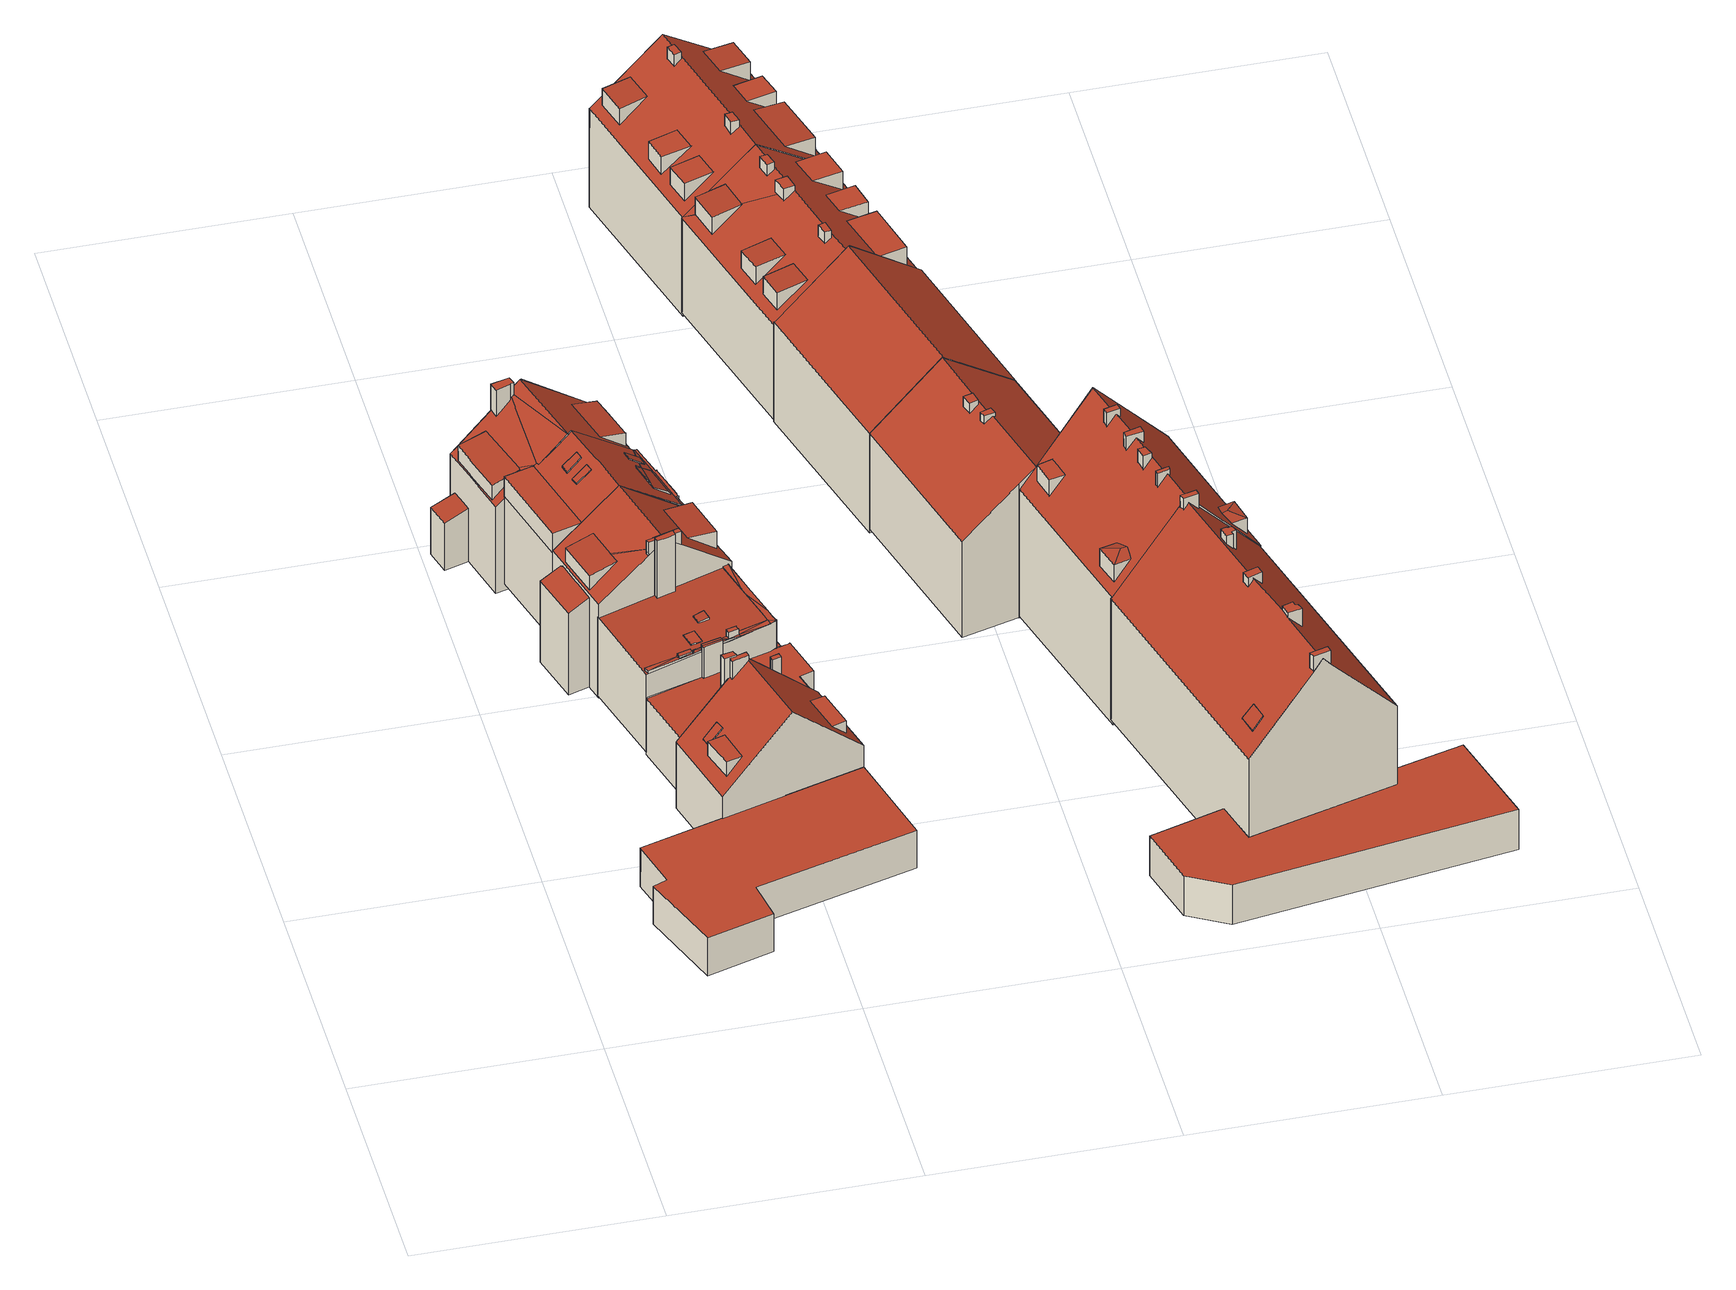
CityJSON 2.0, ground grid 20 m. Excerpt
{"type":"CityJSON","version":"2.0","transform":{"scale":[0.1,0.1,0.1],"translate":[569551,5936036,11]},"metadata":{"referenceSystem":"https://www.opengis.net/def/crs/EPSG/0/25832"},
"CityObjects":{
"building1":{"type":"Building","attributes":{"Grundfläche 2D":"180.296105","Grundhöhe NN":"13.534"},"geometry":[{"type":"Solid","lod":"3","boundaries":[[[[0,1,2,3,4,5,6,7,8]],[[2,1,0,9,10]],[[3,2,10,11]],[[4,3,11,12]],[[5,4,12,13]],[[6,5,13,14]],[[7,6,14,15]],[[8,7,15,16]],[[0,8,16,9]],[[16,15,14,13,12,11,10,9]]]],"semantics":{"surfaces":[{"type":"RoofSurface"},{"type":"WallSurface"},{"type":"GroundSurface"}],"values":[[0,1,1,1,1,1,1,1,1,2]]}}]},
"building2":{"type":"Building","attributes":{"Grundfläche 2D":"87.578328","Grundhöhe NN":"13.032"},"children":["building2-1","building2-2","building2-3"],"geometry":[{"type":"Solid","lod":"3","boundaries":[[[[17,18,19,20]],[[21,22,23,24,25],[26,27,20,19]],[[24,23,28,29,30,25]],[[26,19,18]],[[17,20,27]],[[18,17,27,26]],[[29,28,23,22,31,32]],[[30,29,32,33]],[[21,25,30,33,34]],[[22,21,34,31]],[[32,31,34,33]]]],"semantics":{"surfaces":[{"type":"RoofSurface"},{"type":"WallSurface"},{"type":"GroundSurface"}],"values":[[0,0,0,1,1,1,1,1,1,1,2]]}}]},
"building2-1":{"type":"BuildingInstallation","parents":["building2"],"geometry":[{"type":"MultiSurface","lod":"3","boundaries":[[[35,36,37,38]],[[37,36,39,40]],[[38,37,40]],[[35,39,36]]],"semantics":{"surfaces":[{"type":"RoofSurface"},{"type":"WallSurface"}],"values":[0,1,1,1]}}]},
"building2-2":{"type":"BuildingInstallation","parents":["building2"],"geometry":[{"type":"MultiSurface","lod":"3","boundaries":[[[41,42,43,44]],[[23,28,42,41]],[[28,45,43,42]],[[24,44,43,45]],[[24,23,41,44]]],"semantics":{"surfaces":[{"type":"RoofSurface"},{"type":"WallSurface"}],"values":[0,1,1,1,1]}}]},
"building2-3":{"type":"BuildingInstallation","parents":["building2"],"geometry":[{"type":"MultiSurface","lod":"3","boundaries":[[[46,47,48,49]],[[48,47,50,51]],[[47,46,52,50]],[[49,48,51,53]],[[46,49,53,52]]],"semantics":{"surfaces":[{"type":"RoofSurface"},{"type":"WallSurface"}],"values":[0,1,1,1,1]}}]},
"building3":{"type":"Building","attributes":{"Grundfläche 2D":"91.787803","Grundhöhe NN":"12.356"},"children":["building3-1","building3-2"],"geometry":[{"type":"Solid","lod":"3","boundaries":[[[[54,55,56,57,58]],[[59,60,61,62,63,64]],[[65,66,67,68,69,70]],[[71,72,73,74,75,76,77,78,79,80,81,82,83],[84,85,54,58,57,86,87,88]],[[89,90,91,75,74,73,92,93],[60,59,94,95,62,61,96]],[[96,61,60]],[[97,98,99,100]],[[57,56,86]],[[55,54,85,84]],[[84,88,87,86,56,55]],[[64,63,95,94]],[[59,64,94]],[[95,63,62]],[[100,99,101,102]],[[97,100,102,103]],[[98,97,103,104]],[[69,68,105,106]],[[70,69,106,107]],[[65,70,107,108]],[[109,93,92,73,72,71,83,110,111]],[[98,104,112,89,93,109,101,99]],[[77,76,75,91,90,89,112,113]],[[82,81,80,79,78,77,113,105,68,67,66,65,108,110,83]],[[105,113,112,104,103,102,101,109,111,110,108,107,106]]]],"semantics":{"surfaces":[{"type":"RoofSurface"},{"type":"WallSurface"},{"type":"GroundSurface"}],"values":[[0,0,0,0,0,0,0,1,1,1,1,1,1,1,1,1,1,1,1,1,1,1,1,2]]}}]},
"building3-1":{"type":"BuildingInstallation","parents":["building3"],"geometry":[{"type":"MultiSurface","lod":"3","boundaries":[[[114,115,116,117,118,119]],[[116,90,91,75,76,117]],[[76,120,118,117]],[[121,96,122,115,114,119,118,120,74]],[[122,90,116,115]]],"semantics":{"surfaces":[{"type":"RoofSurface"},{"type":"WallSurface"}],"values":[0,1,1,1,1]}}]},
"building3-2":{"type":"BuildingInstallation","parents":["building3"],"geometry":[{"type":"MultiSurface","lod":"3","boundaries":[[[123,124,125,126,127,128,129,130]],[[123,130,67,68]],[[68,69,124,123]],[[69,70,125,124]],[[70,65,126,125]],[[126,65,66,127]],[[128,127,66,131]],[[129,128,131,132]],[[132,67,130,129]]],"semantics":{"surfaces":[{"type":"RoofSurface"},{"type":"WallSurface"}],"values":[0,1,1,1,1,1,1,1,1]}}]},
"building4":{"type":"Building","attributes":{"Grundfläche 2D":"96.742190","Grundhöhe NN":"12.069"},"children":["building4-1","building4-2"],"geometry":[{"type":"MultiSurface","lod":"3","boundaries":[[[133,134,135,136,137,138,139,140]],[[141,142,143,144,145,146,147,148]],[[149,150,151,152,153,154,155,156,157,158,159,160,161,143,142,162,163]],[[164,154,153]],[[165,166,167,168,169,170,137,136,171,172,164,173,174]],[[175,154,164,172,171]],[[176,166,165,177,171,136,135]],[[178,179,180,181]],[[182,183,184,185]],[[186,187,188,189]],[[167,166,176,134,133,140,139,138,169,168]],[[135,134,176]],[[138,137,170,169]],[[142,141,148,163,162]],[[161,144,143]],[[145,144,161,160,149,163,148,147,146]],[[181,180,190,191]],[[178,181,191,192]],[[193,182,185,179,178,192]],[[183,182,193,194]],[[194,195,184,183]],[[152,151,196,197]],[[153,152,197,198]],[[174,173,164,153,198,199]],[[188,200,201,177,165,174,199,202,189]],[[171,177,201,203]],[[175,171,203,204]],[[205,190,180,157,156,155,154,175,204,206]],[[185,184,195,196,151,150,159,158,157,180,179]],[[186,189,202,207]],[[187,186,207,208]],[[188,187,208,200]],[[205,206,204,203,201,200,208,207,202,199,198,197,196,195,194,193,192,191,190]]],"semantics":{"surfaces":[{"type":"RoofSurface"},{"type":"WallSurface"},{"type":"GroundSurface"}],"values":[0,0,0,0,0,0,0,0,0,0,1,1,1,1,1,1,1,1,1,1,1,1,1,1,1,1,1,1,1,1,1,1,2]}}]},
"building4-1":{"type":"BuildingInstallation","parents":["building4"],"geometry":[{"type":"MultiSurface","lod":"3","boundaries":[[[209,210,159,150]],[[209,150,149]],[[149,160,210,209]],[[159,210,160]]],"semantics":{"surfaces":[{"type":"RoofSurface"},{"type":"WallSurface"}],"values":[0,1,1,1]}}]},
"building4-2":{"type":"BuildingInstallation","parents":["building4"],"geometry":[{"type":"MultiSurface","lod":"3","boundaries":[[[211,212,213,214,215,216]],[[173,217,211,216]],[[218,212,211,217]],[[218,219,213,212]],[[172,220,214,213,219]],[[220,164,215,214]],[[164,173,216,215]]],"semantics":{"surfaces":[{"type":"RoofSurface"},{"type":"WallSurface"}],"values":[0,1,1,1,1,1,1]}}]},
"building5":{"type":"Building","attributes":{"Grundfläche 2D":"83.701635","Grundhöhe NN":"12.523"},"children":["building5-1","building5-2","building5-3"],"geometry":[{"type":"Solid","lod":"3","boundaries":[[[[221,222,223,224,225,226,227,228,229,230,231,232,233,234,235,236,237,238,239]],[[224,223,240,241]],[[242,231,230,229,228,227,226,225,224,241,243]],[[232,231,242,244]],[[233,232,244,245]],[[234,233,245,246]],[[247,240,223,222,221,239,238,237,236,235,234,246,248]],[[241,240,247,248,246,245,244,242,243]]]],"semantics":{"surfaces":[{"type":"RoofSurface"},{"type":"WallSurface"},{"type":"GroundSurface"}],"values":[[0,1,1,1,1,1,1,2]]}}]},
"building5-1":{"type":"BuildingInstallation","parents":["building5"],"geometry":[{"type":"MultiSurface","lod":"3","boundaries":[[[249,250,251,252]],[[226,250,249,225]],[[226,253,251,250]],[[252,251,253,254]],[[254,225,249,252]]],"semantics":{"surfaces":[{"type":"RoofSurface"},{"type":"WallSurface"}],"values":[0,1,1,1,1]}}]},
"building5-2":{"type":"BuildingInstallation","parents":["building5"],"geometry":[{"type":"MultiSurface","lod":"3","boundaries":[[[255,256,257,258]],[[229,259,258,257]],[[255,258,259,260]],[[260,228,256,255]],[[257,256,228,229]]],"semantics":{"surfaces":[{"type":"RoofSurface"},{"type":"WallSurface"}],"values":[0,1,1,1,1]}}]},
"building5-3":{"type":"BuildingInstallation","parents":["building5"],"geometry":[{"type":"MultiSurface","lod":"3","boundaries":[[[261,262,263,264]],[[263,262,239,221]],[[264,263,221,265]],[[261,264,265,266]],[[262,261,266,239]]],"semantics":{"surfaces":[{"type":"RoofSurface"},{"type":"WallSurface"}],"values":[0,1,1,1,1]}}]},
"building6":{"type":"Building","attributes":{"Grundfläche 2D":"88.590947","Grundhöhe NN":"12.658"},"children":["building6-1","building6-2","building6-3","building6-4","building6-5","building6-6","building6-7"],"geometry":[{"type":"Solid","lod":"3","boundaries":[[[[267,268,269,270,271,272,273,274,275,276,277,278,279,280,281,282,283,284]],[[285,286,287,288]],[[289,290,291,292]],[[273,272,271,293,294]],[[295,286,279,278,277,276,275,274,273,294,296]],[[289,292,297,298,281,280,279,286,285]],[[293,271,270,269,268,267,284,283,282,281,298,299]],[[287,286,295,300]],[[288,287,300,301]],[[290,289,285,288,301]],[[291,290,301,302]],[[292,291,302,297]],[[293,299,298,297,302,301,300,295,296,294]]]],"semantics":{"surfaces":[{"type":"RoofSurface"},{"type":"WallSurface"},{"type":"GroundSurface"}],"values":[[0,0,0,1,1,1,1,1,1,1,1,1,2]]}}]},
"building6-1":{"type":"BuildingInstallation","parents":["building6"],"geometry":[{"type":"MultiSurface","lod":"3","boundaries":[[[303,304,305,306,307]],[[268,308,303,307]],[[309,305,304,303,308,310]],[[309,284,306,305]],[[267,268,307,306,284]]],"semantics":{"surfaces":[{"type":"RoofSurface"},{"type":"WallSurface"}],"values":[0,1,1,1,1]}}]},
"building6-2":{"type":"BuildingInstallation","parents":["building6"],"geometry":[{"type":"MultiSurface","lod":"3","boundaries":[[[311,312,313,314,315,316]],[[317,318,311,316]],[[318,319,320,321,314,313,312,311]],[[321,322,315,314]],[[322,317,316,315]]],"semantics":{"surfaces":[{"type":"RoofSurface"},{"type":"WallSurface"}],"values":[0,1,1,1,1]}}]},
"building6-3":{"type":"BuildingInstallation","parents":["building6"],"geometry":[{"type":"MultiSurface","lod":"3","boundaries":[[[323,324,325]],[[323,326,327,328,324]],[[329,330,331,332,327,326]],[[333,334,330]],[[334,335,330]],[[335,331,330]],[[336,337,334]],[[337,335,334]],[[338,339,336]],[[339,337,336]],[[340,338,341]],[[340,339,338]],[[342,343,338]],[[343,341,338]],[[344,345,341,343]],[[346,347,348,345]],[[348,341,345]],[[349,348,347]],[[350,351,349]],[[351,352,349]],[[352,353,349]],[[353,348,349]],[[354,352,351]],[[355,356,354]],[[356,352,354]],[[357,358,355]],[[358,356,355]],[[358,359,360]],[[360,356,358]],[[326,323,325,282,361,330,329]],[[333,330,361,362]],[[346,345,344,343,342,363,364,365,366,367,368,350,349,347]],[[369,370,359,358,357]],[[370,274,360,359]],[[356,360,274,275,276,353,352]],[[337,339,340,277,278,279,331,335]],[[327,332,331,279,280,281,324,328]],[[281,282,325,324]]],"semantics":{"surfaces":[{"type":"RoofSurface"},{"type":"WallSurface"}],"values":[0,0,0,0,0,0,0,0,0,0,0,0,0,0,0,0,0,0,0,0,0,0,0,0,0,0,0,0,0,1,1,1,1,1,1,1,1,1]}}]},
"building6-4":{"type":"BuildingInstallation","parents":["building6"],"geometry":[{"type":"MultiSurface","lod":"3","boundaries":[[[263,262,371,372]],[[276,277,340,262,263,353]],[[340,341,371,262]],[[341,348,372,371]],[[348,353,263,372]]],"semantics":{"surfaces":[{"type":"RoofSurface"},{"type":"WallSurface"}],"values":[0,1,1,1,1]}}]},
"building6-5":{"type":"BuildingInstallation","parents":["building6"],"geometry":[{"type":"MultiSurface","lod":"3","boundaries":[[[373,374,375,376,377,378]],[[355,354,351,376,375,374]],[[351,350,368,379,378,377,376]],[[373,378,379,369]],[[373,369,357,355,374]]],"semantics":{"surfaces":[{"type":"RoofSurface"},{"type":"WallSurface"}],"values":[0,1,1,1,1]}}]},
"building6-6":{"type":"BuildingInstallation","parents":["building6"],"geometry":[{"type":"MultiSurface","lod":"3","boundaries":[[[380,381,382,383,384,385]],[[386,387,380,385]],[[388,383,382,381,380,387,389,390]],[[388,391,384,383]],[[391,386,385,384]]],"semantics":{"surfaces":[{"type":"RoofSurface"},{"type":"WallSurface"}],"values":[0,1,1,1,1]}}]},
"building6-7":{"type":"BuildingInstallation","parents":["building6"],"geometry":[{"type":"MultiSurface","lod":"3","boundaries":[[[392,393,394,395,396]],[[338,336,334,394,393]],[[334,333,362,397,396,395,394]],[[398,392,396,397]],[[393,392,398,363,342,338]]],"semantics":{"surfaces":[{"type":"RoofSurface"},{"type":"WallSurface"}],"values":[0,1,1,1,1]}}]},
"building7":{"type":"Building","attributes":{"Grundfläche 2D":"86.027391","Grundhöhe NN":"12.843"},"children":["building7-1","building7-2","building7-3","building7-4","building7-5"],"geometry":[{"type":"Solid","lod":"3","boundaries":[[[[399,400,401,402]],[[403,404,405,406,407,408,409,410,411,412,413,73,414,415,416,417],[418,419,418,420,418,410]],[[412,411,421,422,402,401,73,413]],[[423,424,425,426,427]],[[400,428,401]],[[402,429,399]],[[400,399,429,428]],[[416,415,430,431]],[[417,416,431,432]],[[427,433,434,406,405,404,403,417,432,435,424,423]],[[407,406,434,436]],[[408,407,436,437]],[[408,437,438,439,421,411,410,409]],[[422,421,439,440]],[[422,440,441,429,402]],[[428,429,441,442]],[[73,401,428,442,430,415,414]],[[425,424,435,443]],[[426,425,443,444]],[[427,426,444,433]],[[436,434,433,444,443,435,432,431,430,442,441,440,439,438,437]]]],"semantics":{"surfaces":[{"type":"RoofSurface"},{"type":"WallSurface"},{"type":"GroundSurface"}],"values":[[0,0,0,0,1,1,1,1,1,1,1,1,1,1,1,1,1,1,1,1,2]]}}]},
"building7-1":{"type":"BuildingInstallation","parents":["building7"],"geometry":[{"type":"MultiSurface","lod":"3","boundaries":[[[445,446,447,448]],[[449,450,448,447]],[[445,448,450,451]],[[451,452,446,445]],[[447,446,452,449]]],"semantics":{"surfaces":[{"type":"RoofSurface"},{"type":"WallSurface"}],"values":[0,1,1,1,1]}}]},
"building7-2":{"type":"BuildingInstallation","parents":["building7"],"geometry":[{"type":"MultiSurface","lod":"3","boundaries":[[[453,454,455,456,457,409,458,459,414,460,461,462,463]],[[460,414,415]],[[415,416,461,460]],[[416,417,462,461]],[[404,405,406,455,454,453,463,462,417,403]],[[406,407,456,455]],[[407,408,457,456]],[[409,457,408]]],"semantics":{"surfaces":[{"type":"RoofSurface"},{"type":"WallSurface"}],"values":[0,1,1,1,1,1,1,1]}}]},
"building7-3":{"type":"BuildingInstallation","parents":["building7"],"geometry":[{"type":"MultiSurface","lod":"3","boundaries":[[[464,465,466,467]],[[468,469,464,467]],[[469,470,465,464]],[[467,466,471,468]],[[466,465,470,471]]],"semantics":{"surfaces":[{"type":"RoofSurface"},{"type":"WallSurface"}],"values":[0,1,1,1,1]}}]},
"building7-4":{"type":"BuildingInstallation","parents":["building7"],"geometry":[{"type":"MultiSurface","lod":"3","boundaries":[[[472,473,474,475]],[[473,472,476,477]],[[474,473,477,478]],[[475,474,478,479]],[[472,475,479,476]]],"semantics":{"surfaces":[{"type":"RoofSurface"},{"type":"WallSurface"}],"values":[0,1,1,1,1]}}]},
"building7-5":{"type":"BuildingInstallation","parents":["building7"],"geometry":[{"type":"MultiSurface","lod":"3","boundaries":[[[480,481,482]],[[483,484,485,486,487,488,489,480,482]],[[480,490,491,481]],[[486,485,484,492,493]],[[494,489,488,487,486,493,495,419]],[[494,418,480,489]],[[418,496,490,480]],[[492,484,483,482,481,491,490,496,497,420]]],"semantics":{"surfaces":[{"type":"RoofSurface"},{"type":"WallSurface"}],"values":[0,0,0,1,1,1,1,1]}}]},
"building8":{"type":"Building","attributes":{"Grundfläche 2D":"181.391245","Grundhöhe NN":"12.750"},"children":["building8-1","building8-2"],"geometry":[{"type":"Solid","lod":"3","boundaries":[[[[498,499,500,501,502,503,504,505,506]],[[507,503,502,501,500,499,508,509]],[[505,504,510,511]],[[506,505,511,512]],[[498,506,512,513]],[[508,499,498,513,514]],[[509,508,514,515]],[[504,503,507,509,515,510]],[[510,515,514,513,512,511]]]],"semantics":{"surfaces":[{"type":"RoofSurface"},{"type":"WallSurface"},{"type":"GroundSurface"}],"values":[[0,0,1,1,1,1,1,1,2]]}}]},
"building8-1":{"type":"BuildingInstallation","parents":["building8"],"geometry":[{"type":"MultiSurface","lod":"3","boundaries":[[[516,517,518,519]],[[520,521,519,518]],[[516,519,521,522]],[[522,523,517,516]],[[518,517,523,520]]],"semantics":{"surfaces":[{"type":"RoofSurface"},{"type":"WallSurface"}],"values":[0,1,1,1,1]}}]},
"building8-2":{"type":"BuildingInstallation","parents":["building8"],"geometry":[{"type":"MultiSurface","lod":"3","boundaries":[[[524,525,526,527]],[[524,528,501,529,525]],[[529,530,526,525]],[[500,531,527,526,530]],[[524,527,531,528]]],"semantics":{"surfaces":[{"type":"RoofSurface"},{"type":"WallSurface"}],"values":[0,1,1,1,1]}}]},
"building9":{"type":"Building","attributes":{"Grundfläche 2D":"186.516258","Grundhöhe NN":"12.359"},"geometry":[{"type":"Solid","lod":"3","boundaries":[[[[532,504,533,534,535,536]],[[535,534,509,537,538,539]],[[537,509,534,533,504,540,541]],[[538,537,541,542]],[[543,544,545,532,536,535,539,538,542,546]],[[504,532,545,540]],[[543,546,542,541,540,545,544]]]],"semantics":{"surfaces":[{"type":"RoofSurface"},{"type":"WallSurface"},{"type":"GroundSurface"}],"values":[[0,0,1,1,1,1,2]]}}]},
"building10":{"type":"Building","attributes":{"Grundfläche 2D":"183.620466","Grundhöhe NN":"12.276"},"children":["building10-1","building10-2","building10-3","building10-4","building10-5","building10-6"],"geometry":[{"type":"Solid","lod":"3","boundaries":[[[[547,548,549,550,551]],[[552,553,554,555]],[[556,557,558,559,560,561,562,563]],[[564,565,566,567,568,569,570,559,558,571,572,573]],[[574,575,576,577,578,569,568,567,579,580],[551,581,582,583,548,547],[555,554,584,585]],[[578,577,576,573,586,587,561,560,559,570,569]],[[570,569,570,559]],[[572,586,573]],[[551,550,581]],[[549,548,583,582]],[[582,581,550,549]],[[584,554,553]],[[552,555,585]],[[585,584,553,552]],[[571,557,556,563,586,572]],[[557,571,558]],[[563,562,561,587,586]],[[588,589,580,579,567,566,565,590,591]],[[574,580,589,592]],[[593,594,595,564,573,576,575,574,592,596]],[[565,564,595,590]],[[593,596,592,589,588,591,590,595,594]]]],"semantics":{"surfaces":[{"type":"RoofSurface"},{"type":"WallSurface"},{"type":"GroundSurface"}],"values":[[0,0,0,0,0,0,0,0,1,1,1,1,1,1,1,1,1,1,1,1,1,2]]}}]},
"building10-1":{"type":"BuildingInstallation","parents":["building10"],"geometry":[{"type":"MultiSurface","lod":"3","boundaries":[[[597,598,599,600]],[[600,599,601,602]],[[600,602,597]],[[598,601,599]]],"semantics":{"surfaces":[{"type":"RoofSurface"},{"type":"WallSurface"}],"values":[0,1,1,1]}}]},
"building10-2":{"type":"BuildingInstallation","parents":["building10"],"geometry":[{"type":"MultiSurface","lod":"3","boundaries":[[[603,604,605,606]],[[607,608,604,603]],[[608,605,604]],[[607,603,606]]],"semantics":{"surfaces":[{"type":"RoofSurface"},{"type":"WallSurface"}],"values":[0,1,1,1]}}]},
"building10-3":{"type":"BuildingInstallation","parents":["building10"],"geometry":[{"type":"MultiSurface","lod":"3","boundaries":[[[609,610,611,612,613]],[[614,611,610,609,615,570]],[[612,611,614,569]],[[613,612,569,578]],[[609,613,578,615]]],"semantics":{"surfaces":[{"type":"RoofSurface"},{"type":"WallSurface"}],"values":[0,1,1,1,1]}}]},
"building10-4":{"type":"BuildingInstallation","parents":["building10"],"geometry":[{"type":"MultiSurface","lod":"3","boundaries":[[[616,617,618,619]],[[617,620,618]],[[619,621,616]],[[617,616,621,620]]],"semantics":{"surfaces":[{"type":"RoofSurface"},{"type":"WallSurface"}],"values":[0,1,1,1]}}]},
"building10-5":{"type":"BuildingInstallation","parents":["building10"],"geometry":[{"type":"MultiSurface","lod":"3","boundaries":[[[622,623,624,625]],[[625,624,626,627]],[[627,628,622,625]],[[623,622,628,629]],[[624,623,629,626]]],"semantics":{"surfaces":[{"type":"RoofSurface"},{"type":"WallSurface"}],"values":[0,1,1,1,1]}}]},
"building10-6":{"type":"BuildingInstallation","parents":["building10"],"geometry":[{"type":"MultiSurface","lod":"3","boundaries":[[[630,631,632,633]],[[631,630,634,635]],[[635,636,632,631]],[[633,632,636,637]],[[637,634,630,633]]],"semantics":{"surfaces":[{"type":"RoofSurface"},{"type":"WallSurface"}],"values":[0,1,1,1,1]}}]},
"building11":{"type":"Building","attributes":{"Grundfläche 2D":"183.079611","Grundhöhe NN":"11.936"},"children":["building11-1","building11-2","building11-3","building11-4","building11-5"],"geometry":[{"type":"Solid","lod":"3","boundaries":[[[[638,639,640,641]],[[642,643,644,645]],[[646,647,648,649]],[[650,651,652,653,654,655,656,657],[658,649,648,659]],[[653,652,651,660,661,662],[663,641,640,664],[645,644,665,666]],[[664,640,639]],[[638,641,663]],[[639,638,663,664]],[[644,643,665]],[[642,645,666]],[[643,642,666,665]],[[647,646,658,659]],[[648,647,659]],[[646,649,658]],[[667,668,669,661,660,651,650,657,670,671]],[[662,661,669,672]],[[673,655,654,653,662,672,674]],[[657,656,655,673,670]],[[667,671,670,673,674,672,669,668]]]],"semantics":{"surfaces":[{"type":"RoofSurface"},{"type":"WallSurface"},{"type":"GroundSurface"}],"values":[[0,0,0,0,0,1,1,1,1,1,1,1,1,1,1,1,1,1,2]]}}]},
"building11-1":{"type":"BuildingInstallation","parents":["building11"],"geometry":[{"type":"MultiSurface","lod":"3","boundaries":[[[675,676,677,678]],[[676,675,679,680]],[[680,677,676]],[[675,678,679]]],"semantics":{"surfaces":[{"type":"RoofSurface"},{"type":"WallSurface"}],"values":[0,1,1,1]}}]},
"building11-2":{"type":"BuildingInstallation","parents":["building11"],"geometry":[{"type":"MultiSurface","lod":"3","boundaries":[[[681,682,683,684]],[[684,683,685,686]],[[686,687,681,684]],[[682,681,687,688]],[[688,685,683,682]]],"semantics":{"surfaces":[{"type":"RoofSurface"},{"type":"WallSurface"}],"values":[0,1,1,1,1]}}]},
"building11-3":{"type":"BuildingInstallation","parents":["building11"],"geometry":[{"type":"MultiSurface","lod":"3","boundaries":[[[689,690,691,692]],[[693,691,690]],[[689,692,694]],[[690,689,694,693]]],"semantics":{"surfaces":[{"type":"RoofSurface"},{"type":"WallSurface"}],"values":[0,1,1,1]}}]},
"building11-4":{"type":"BuildingInstallation","parents":["building11"],"geometry":[{"type":"MultiSurface","lod":"3","boundaries":[[[695,696,697,698]],[[696,695,699,700]],[[697,696,700]],[[695,698,699]]],"semantics":{"surfaces":[{"type":"RoofSurface"},{"type":"WallSurface"}],"values":[0,1,1,1]}}]},
"building11-5":{"type":"BuildingInstallation","parents":["building11"],"geometry":[{"type":"MultiSurface","lod":"3","boundaries":[[[701,702,703,704]],[[704,703,705,706]],[[706,707,701,704]],[[702,701,707,708]],[[708,705,703,702]]],"semantics":{"surfaces":[{"type":"RoofSurface"},{"type":"WallSurface"}],"values":[0,1,1,1,1]}}]},
"building12":{"type":"Building","attributes":{"Grundfläche 2D":"172.639436","Grundhöhe NN":"13.933"},"geometry":[{"type":"Solid","lod":"3","boundaries":[[[[709,710,711,712,713,714,715,716,717]],[[711,710,718,719]],[[712,711,719,720]],[[713,712,720,721]],[[714,713,721,722]],[[715,714,722,723]],[[716,715,723,724]],[[717,716,724,725]],[[709,717,725,726]],[[710,709,726,718]],[[719,718,726,725,724,723,722,721,720]]]],"semantics":{"surfaces":[{"type":"RoofSurface"},{"type":"WallSurface"},{"type":"GroundSurface"}],"values":[[0,1,1,1,1,1,1,1,1,1,2]]}}]},
"building13":{"type":"Building","attributes":{"Grundfläche 2D":"271.890172","Grundhöhe NN":"13.645"},"children":["building13-1","building13-2","building13-3","building13-4","building13-5","building13-6"],"geometry":[{"type":"Solid","lod":"3","boundaries":[[[[727,728,729,730,731,732,733,734,735,736,737,738,739,740]],[[737,736,735,734,733,732,731,730,729,741,742,743,744,745,738]],[[746,743,742,741,729,728,727,747,748]],[[744,743,746,749]],[[740,739,738,745,744,749,750]],[[727,740,750,747]],[[750,749,746,748,747]]]],"semantics":{"surfaces":[{"type":"RoofSurface"},{"type":"WallSurface"},{"type":"GroundSurface"}],"values":[[0,0,1,1,1,1,2]]}}]},
"building13-1":{"type":"BuildingInstallation","parents":["building13"],"geometry":[{"type":"MultiSurface","lod":"3","boundaries":[[[751,752,753,754,755,756,757,758,759]],[[760,754,753,761]],[[760,762,755,754]],[[762,763,756,755]],[[763,764,757,756]],[[764,765,758,757]],[[766,751,759,758,765,767]],[[766,768,752,751]],[[768,761,753,752]]],"semantics":{"surfaces":[{"type":"RoofSurface"},{"type":"WallSurface"}],"values":[0,1,1,1,1,1,1,1,1]}}]},
"building13-2":{"type":"BuildingInstallation","parents":["building13"],"geometry":[{"type":"MultiSurface","lod":"3","boundaries":[[[769,770,771,772]],[[772,771,773,774]],[[771,770,775,773]],[[774,776,769,772]],[[776,775,770,769]]],"semantics":{"surfaces":[{"type":"RoofSurface"},{"type":"WallSurface"}],"values":[0,1,1,1,1]}}]},
"building13-3":{"type":"BuildingInstallation","parents":["building13"],"geometry":[{"type":"MultiSurface","lod":"3","boundaries":[[[777,778,779,780]],[[781,782,778,777]],[[779,778,782,731,783]],[[783,784,780,779]],[[784,730,781,777,780]]],"semantics":{"surfaces":[{"type":"RoofSurface"},{"type":"WallSurface"}],"values":[0,1,1,1,1]}}]},
"building13-4":{"type":"BuildingInstallation","parents":["building13"],"geometry":[{"type":"MultiSurface","lod":"3","boundaries":[[[785,786,787,788,789,790]],[[735,736,787,786]],[[736,791,788,787]],[[789,788,791,792]],[[792,793,790,789]],[[793,794,785,790]],[[794,735,786,785]]],"semantics":{"surfaces":[{"type":"RoofSurface"},{"type":"WallSurface"}],"values":[0,1,1,1,1,1,1]}}]},
"building13-5":{"type":"BuildingInstallation","parents":["building13"],"geometry":[{"type":"MultiSurface","lod":"3","boundaries":[[[795,796,797,798]],[[795,799,733,800,796]],[[797,796,800,801]],[[802,798,797,801,734]],[[802,799,795,798]]],"semantics":{"surfaces":[{"type":"RoofSurface"},{"type":"WallSurface"}],"values":[0,1,1,1,1]}}]},
"building13-6":{"type":"BuildingInstallation","parents":["building13"],"geometry":[{"type":"MultiSurface","lod":"3","boundaries":[[[803,804,805,806]],[[803,745,738,739,804]],[[739,807,805,804]],[[737,808,806,805,807]],[[808,745,803,806]]],"semantics":{"surfaces":[{"type":"RoofSurface"},{"type":"WallSurface"}],"values":[0,1,1,1,1]}}]},
"building14":{"type":"Building","attributes":{"Grundfläche 2D":"184.256182","Grundhöhe NN":"13.048"},"children":["building14-1","building14-2","building14-3","building14-4","building14-5","building14-6","building14-7"],"geometry":[{"type":"Solid","lod":"3","boundaries":[[[[809,810,811,812,813,814,499,815,816,817,818]],[[813,812,811,810,809,818,817,819,820,814]],[[819,817,816,821,822]],[[820,819,822,823]],[[815,499,814,820,823,824]],[[816,815,824,821]],[[823,822,821,824]]]],"semantics":{"surfaces":[{"type":"RoofSurface"},{"type":"WallSurface"},{"type":"GroundSurface"}],"values":[[0,0,1,1,1,1,2]]}}]},
"building14-1":{"type":"BuildingInstallation","parents":["building14"],"geometry":[{"type":"MultiSurface","lod":"3","boundaries":[[[825,826,827,828]],[[812,829,826,825,830]],[[829,831,827,826]],[[827,831,813,832,828]],[[832,830,825,828]]],"semantics":{"surfaces":[{"type":"RoofSurface"},{"type":"WallSurface"}],"values":[0,1,1,1,1]}}]},
"building14-2":{"type":"BuildingInstallation","parents":["building14"],"geometry":[{"type":"MultiSurface","lod":"3","boundaries":[[[833,834,835,836]],[[837,838,833,836]],[[810,839,834,833,838]],[[835,834,839,840]],[[835,840,811,837,836]]],"semantics":{"surfaces":[{"type":"RoofSurface"},{"type":"WallSurface"}],"values":[0,1,1,1,1]}}]},
"building14-3":{"type":"BuildingInstallation","parents":["building14"],"geometry":[{"type":"MultiSurface","lod":"3","boundaries":[[[841,842,843,844,845,846]],[[844,843,847,848]],[[849,846,845,844,848,818]],[[841,846,849,850]],[[850,809,847,843,842,841]]],"semantics":{"surfaces":[{"type":"RoofSurface"},{"type":"WallSurface"}],"values":[0,1,1,1,1]}}]},
"building14-4":{"type":"BuildingInstallation","parents":["building14"],"geometry":[{"type":"MultiSurface","lod":"3","boundaries":[[[851,852,853]],[[852,854,855,853]],[[852,851,856,854]],[[851,853,857,858]],[[856,851,858]],[[853,855,857]]],"semantics":{"surfaces":[{"type":"RoofSurface"},{"type":"WallSurface"}],"values":[0,0,0,1,1,1]}}]},
"building14-5":{"type":"BuildingInstallation","parents":["building14"],"geometry":[{"type":"MultiSurface","lod":"3","boundaries":[[[859,860,861,862]],[[860,859,863]],[[863,859,862,864]],[[860,865,861]],[[864,866,863]],[[860,863,866,865]]],"semantics":{"surfaces":[{"type":"RoofSurface"},{"type":"WallSurface"}],"values":[0,0,0,1,1,1]}}]},
"building14-6":{"type":"BuildingInstallation","parents":["building14"],"geometry":[{"type":"MultiSurface","lod":"3","boundaries":[[[867,868,869,870]],[[870,869,871,872]],[[867,870,872,873]],[[868,867,873,874]],[[869,868,874,871]]],"semantics":{"surfaces":[{"type":"RoofSurface"},{"type":"WallSurface"}],"values":[0,1,1,1,1]}}]},
"building14-7":{"type":"BuildingInstallation","parents":["building14"],"geometry":[{"type":"MultiSurface","lod":"3","boundaries":[[[875,876,877,878,879]],[[880,881,878,877]],[[879,878,881]],[[877,876,882,880]]],"semantics":{"surfaces":[{"type":"RoofSurface"},{"type":"WallSurface"}],"values":[0,1,1,1]}}]}
},
"vertices":[
[251,210,64],[134,177,64],[66,159,63],[77,119,62],[65,114,62],[91,46,62],[146,62,62],[140,95,62],[273,131,62],[251,210,25],[66,159,25],[77,119,25],[65,114,25],[91,46,25],[146,62,25],[140,95,25],[273,131,25],
[239,216,107],[230,248,107],[218,245,107],[227,212,107],[251,210,85],[232,279,85],[173,263,144],[174,259,144],[192,193,144],[230,248,95],[239,216,95],[159,259,131],[115,247,85],[134,177,85],[232,279,20],[115,247,20],[134,177,20],[251,210,20],
[146,220,108],[132,216,108],[140,189,108],[153,193,108],[132,216,94],[140,189,94],
[173,263,149],[159,259,149],[160,255,149],[174,259,149],[160,255,131],
[134,223,98],[146,226,110],[143,234,110],[132,231,98],[146,226,109],[143,234,109],[134,223,97],[132,231,97],
[168,431,124],[192,437,121],[182,474,121],[158,467,124],[159,464,124],[110,416,125],[107,425,125],[107,426,125],[100,452,125],[77,445,121],[87,409,121],[183,480,70],[184,479,70],[191,453,70],[191,451,70],[199,453,70],[191,483,70],[179,491,103],[176,490,106],[126,476,147],[144,410,147],[145,407,147],[158,410,137],[200,422,102],[191,451,102],[191,453,102],[185,475,102],[184,479,102],[183,480,102],[180,491,102],[192,437,104],[175,433,118],[182,474,104],[188,454,104],[189,450,104],[90,392,106],[131,403,137],[136,404,141],[104,470,131],[71,461,106],[87,409,107],[77,445,107],[135,407,140],[69,401,94],[86,406,102],[75,448,102],[57,443,94],[75,448,14],[57,443,14],[69,401,14],[86,406,14],[191,451,14],[199,453,14],[191,483,14],[183,480,14],[71,461,14],[180,491,14],[179,491,14],[90,392,14],[200,422,14],
[135,407,150],[130,406,150],[131,403,150],[158,410,150],[157,414,150],[136,408,150],[157,414,137],[136,408,141],[130,406,137],
[191,451,77],[199,453,77],[191,483,77],[183,480,77],[184,479,77],[190,481,77],[197,455,77],[191,453,77],[190,481,70],[197,455,70],
[34,572,111],[43,540,111],[66,547,116],[66,550,116],[52,597,116],[29,591,111],[34,574,111],[34,573,111],[142,617,111],[122,612,116],[134,570,116],[155,576,111],[154,577,111],[146,606,111],[143,616,111],[143,617,111],[143,616,98],[146,617,96],[142,632,96],[84,616,145],[83,616,145],[103,546,145],[157,560,100],[160,561,97],[161,562,96],[159,571,96],[157,578,96],[154,577,98],[155,576,98],[142,617,99],[143,617,98],[74,614,137],[33,573,96],[34,572,96],[34,573,96],[34,574,96],[29,591,96],[50,596,114],[78,541,124],[74,608,136],[59,610,124],[25,600,96],[79,539,124],[43,540,96],[44,532,96],[166,573,48],[159,571,54],[161,562,54],[169,564,48],[169,574,61],[159,610,61],[149,607,61],[159,571,61],[7,588,57],[13,567,57],[33,573,63],[27,593,63],[161,562,11],[169,564,11],[166,573,11],[169,574,11],[159,610,11],[149,607,11],[142,632,11],[84,616,11],[83,616,11],[25,600,11],[33,573,11],[44,532,11],[27,593,11],[78,541,11],[79,539,11],[160,561,11],[157,560,11],[7,588,11],[13,567,11],
[143,616,96],[154,577,96],
[61,602,150],[73,606,150],[73,607,150],[76,608,150],[74,614,150],[59,610,150],[61,602,124],[73,606,135],[73,607,135],[76,608,137],
[155,332,71],[111,320,70],[109,319,70],[128,250,70],[155,258,71],[165,260,71],[173,263,71],[195,269,72],[202,271,73],[232,279,74],[235,279,74],[226,312,74],[238,316,74],[228,352,74],[227,351,74],[217,349,74],[212,347,73],[178,338,72],[172,336,72],[109,319,15],[128,250,15],[235,279,15],[232,279,15],[226,312,15],[238,316,15],[228,352,15],[111,320,15],[217,349,15],
[155,258,150],[165,260,150],[163,265,150],[153,263,150],[163,265,71],[153,263,71],
[194,273,132],[195,269,132],[202,271,132],[201,275,132],[201,275,73],[194,273,72],
[172,334,102],[172,336,102],[155,332,102],[156,330,102],[156,330,71],[172,334,72],
[145,407,97],[136,404,96],[131,403,96],[90,392,94],[89,392,94],[108,324,93],[109,319,93],[111,320,93],[138,327,95],[155,332,96],[172,336,97],[178,338,97],[217,349,100],[205,391,100],[197,421,100],[192,420,99],[158,410,97],[151,409,97],[213,362,52],[217,349,52],[227,351,49],[224,365,49],[213,362,61],[224,365,61],[216,394,61],[205,391,61],[89,392,17],[109,319,17],[217,349,17],[111,320,17],[205,391,17],[197,421,17],[90,392,17],[227,351,17],[224,365,17],[216,394,17],
[137,400,153],[146,402,153],[152,404,153],[151,409,153],[136,404,153],[137,400,96],[152,404,97],[146,402,97],
[160,364,98],[161,364,98],[166,365,99],[169,366,99],[167,375,99],[158,372,98],[158,372,97],[160,364,97],[161,364,97],[166,365,97],[169,366,97],[167,375,97],
[200,393,100],[197,421,101],[192,420,101],[202,385,100],[213,362,101],[205,391,101],[209,361,100],[211,352,100],[217,349,101],[215,353,101],[185,345,99],[186,342,99],[212,347,100],[179,340,98],[187,340,99],[178,340,98],[178,338,99],[172,336,99],[171,338,99],[177,343,98],[171,341,98],[170,341,98],[160,338,98],[155,336,97],[154,336,97],[155,334,98],[150,335,97],[147,334,97],[148,332,97],[148,330,97],[155,332,98],[138,329,96],[137,329,96],[138,327,97],[136,332,96],[135,331,96],[109,324,96],[111,320,96],[211,352,99],[185,345,98],[177,343,97],[171,341,97],[170,341,97],[155,336,96],[154,336,96],[147,334,96],[136,332,95],[109,324,93],
[171,338,102],[155,334,102],
[136,332,98],[137,329,98],[138,329,98],[148,332,98],[147,334,98],[147,335,98],[147,335,96],
[149,341,97],[152,342,97],[154,342,97],[158,343,97],[155,356,97],[146,353,97],[146,353,96],[149,341,96],[158,343,96],[152,342,96],[154,342,96],[155,356,96],
[177,344,104],[178,340,104],[186,342,104],[185,345,104],[185,346,104],[185,346,98],[177,344,97],
[51,534,123],[71,461,123],[95,468,123],[75,541,123],[177,502,104],[177,504,104],[169,532,104],[169,534,104],[168,533,104],[160,561,104],[158,561,106],[157,560,107],[106,547,147],[116,512,147],[118,506,147],[178,490,106],[179,491,105],[176,501,105],[178,501,104],[156,529,114],[164,530,108],[151,525,119],[79,539,125],[78,541,125],[177,504,66],[177,502,66],[186,505,66],[178,534,66],[169,532,66],[71,461,104],[51,534,104],[179,491,18],[176,501,18],[178,501,18],[169,532,18],[169,534,18],[177,502,18],[168,533,18],[160,561,18],[157,560,18],[79,539,18],[78,541,18],[51,534,18],[71,461,18],[186,505,18],[178,534,18],
[159,548,109],[146,544,120],[148,536,120],[161,540,109],[148,536,119],[161,540,108],[159,548,108],[146,544,119],
[177,504,106],[169,532,106],[169,534,106],[168,533,106],[160,561,106],[166,533,106],[167,531,106],[179,491,106],[176,501,106],[178,501,106],[177,502,106],
[95,515,134],[107,519,143],[105,526,143],[93,523,134],[93,523,133],[95,515,133],[107,519,142],[105,526,142],
[97,507,134],[99,501,134],[111,504,143],[109,510,143],[97,507,133],[99,501,133],[111,504,142],[109,510,142],
[156,529,115],[151,525,120],[157,504,120],[157,503,120],[158,499,120],[170,502,111],[172,502,109],[171,504,109],[164,530,109],[164,531,109],[151,527,120],[151,526,120],[158,499,119],[172,502,108],[164,531,108],[171,504,108],[151,527,119],[151,526,119],
[418,404,150],[432,408,161],[414,473,161],[412,478,161],[406,500,161],[393,548,161],[333,531,112],[371,392,112],[418,405,150],[394,548,160],[492,424,113],[453,565,113],[333,531,18],[371,392,18],[418,405,18],[418,404,18],[492,424,18],[453,565,18],
[400,488,164],[407,490,164],[405,499,164],[397,497,164],[405,499,160],[397,497,154],[400,488,154],[407,490,160],
[414,479,164],[405,476,164],[407,471,164],[416,473,164],[414,479,160],[405,476,156],[407,471,156],[416,473,160],
[293,674,112],[393,548,160],[394,548,161],[355,691,161],[295,674,113],[454,565,112],[415,707,112],[356,691,161],[333,531,14],[454,565,14],[415,707,14],[355,691,14],[295,674,14],[293,674,14],[356,691,14],
[380,716,130],[382,709,130],[406,716,129],[394,762,129],[369,755,130],[380,813,129],[373,838,129],[348,831,130],[355,806,130],[265,809,129],[272,784,129],[297,791,131],[296,792,131],[296,793,131],[290,817,131],[266,810,129],[265,810,129],[256,815,106],[295,674,106],[355,691,152],[356,691,153],[346,724,153],[333,772,153],[321,779,146],[272,784,112],[265,809,112],[257,815,107],[377,848,106],[317,832,152],[317,831,153],[322,812,153],[330,784,153],[415,707,107],[416,708,106],[394,762,111],[406,716,111],[394,712,121],[373,838,111],[380,813,111],[265,810,112],[266,810,112],[356,691,13],[416,708,13],[295,674,13],[355,691,13],[377,848,13],[317,831,13],[257,815,13],[256,815,13],[317,832,13],
[315,727,131],[309,748,131],[284,741,129],[290,720,129],[284,741,112],[290,720,112],
[293,708,129],[299,687,129],[324,694,131],[318,715,131],[293,708,112],[299,687,112],
[320,782,158],[321,779,158],[324,770,158],[333,772,158],[330,784,158],[324,770,146],[320,782,146],
[390,774,129],[385,795,129],[360,788,130],[366,768,130],[385,795,111],[390,774,111],
[324,801,159],[321,811,159],[315,810,159],[318,799,159],[315,810,148],[318,799,148],[324,801,152],[321,811,152],
[339,722,159],[342,713,159],[347,714,159],[345,724,159],[339,722,148],[342,713,148],[347,714,151],[345,724,151],
[369,856,129],[356,902,129],[331,896,131],[344,849,131],[342,953,129],[335,978,129],[310,971,131],[317,946,131],[227,950,128],[234,924,128],[257,931,130],[250,956,130],[317,831,152],[317,832,153],[311,856,153],[279,972,153],[219,955,107],[218,955,106],[220,948,106],[257,815,106],[227,950,112],[234,924,112],[377,848,107],[378,848,106],[339,989,106],[369,856,111],[356,902,111],[335,978,111],[342,953,111],[317,832,9],[377,848,9],[378,848,9],[257,815,9],[317,831,9],[339,989,9],[218,955,9],[219,955,9],
[255,848,129],[261,827,129],[285,834,130],[279,855,130],[255,848,112],[261,827,112],
[286,942,159],[283,952,159],[277,950,159],[280,940,159],[277,950,147],[280,940,147],[286,942,152],[283,952,152],
[353,915,129],[347,935,129],[323,928,130],[328,908,130],[347,935,111],[353,915,111],
[246,881,129],[251,861,129],[276,867,130],[270,888,130],[246,881,112],[251,861,112],
[310,855,159],[307,865,159],[301,864,159],[303,854,159],[301,864,147],[303,854,147],[310,855,152],[307,865,152],
[512,58,68],[502,95,68],[440,77,68],[454,26,68],[487,7,68],[717,42,68],[694,125,68],[630,108,68],[635,92,68],[502,95,29],[440,77,29],[454,26,29],[487,7,29],[717,42,29],[694,125,29],[630,108,29],[635,92,29],[512,58,29],
[578,298,145],[524,283,209],[517,281,218],[517,279,218],[518,275,218],[532,225,218],[543,185,218],[545,178,218],[557,137,218],[559,128,218],[572,80,218],[574,75,218],[580,77,210],[635,92,145],[512,279,212],[457,264,147],[455,264,145],[512,58,145],[566,73,208],[455,264,26],[578,298,26],[457,264,26],[512,58,26],[635,92,26],
[539,235,222],[538,236,222],[533,235,222],[535,226,222],[541,227,222],[540,230,222],[544,231,222],[542,236,222],[539,236,222],[535,226,214],[533,235,214],[541,227,207],[540,230,207],[544,231,203],[542,236,203],[539,235,207],[539,236,207],[538,236,207],
[519,74,159],[528,77,169],[524,92,169],[515,90,159],[524,92,168],[515,90,158],[528,77,168],[519,74,158],
[512,278,224],[514,274,224],[526,277,224],[525,281,224],[512,278,212],[514,274,212],[526,277,209],[525,281,209],
[566,140,222],[557,137,222],[559,128,222],[571,131,222],[569,136,222],[567,136,222],[571,131,204],[569,136,204],[567,136,207],[566,140,207],
[550,187,221],[538,183,221],[540,176,221],[552,180,221],[550,187,209],[538,183,211],[540,176,211],[552,180,209],
[566,73,223],[580,77,223],[579,82,223],[564,78,223],[579,82,210],[564,78,208],
[509,313,219],[497,357,219],[496,362,219],[489,387,219],[487,392,219],[479,421,219],[418,404,145],[457,264,145],[518,281,219],[510,310,219],[579,298,145],[541,438,145],[457,264,20],[579,298,20],[541,438,20],[418,404,20],
[481,385,223],[492,388,223],[491,393,223],[480,390,223],[492,388,215],[481,385,209],[491,393,215],[480,390,209],
[489,355,223],[503,358,223],[502,364,223],[488,360,223],[488,360,209],[489,355,209],[503,358,211],[502,364,211],
[512,314,223],[509,313,223],[501,311,223],[502,308,223],[510,310,223],[512,311,223],[501,311,209],[502,308,209],[512,311,216],[512,314,216],
[460,274,169],[468,288,172],[454,295,169],[474,289,172],[469,299,169],[474,278,169],[454,295,152],[460,274,152],
[557,312,172],[565,325,169],[551,321,169],[552,310,172],[570,304,169],[557,300,169],[565,325,153],[570,304,153],
[500,340,223],[494,339,223],[496,330,223],[503,332,223],[496,330,209],[503,332,217],[500,340,217],[494,339,209],
[446,388,172],[443,401,172],[430,397,172],[435,378,172],[448,381,172],[430,397,156],[435,378,156],[430,397,157]
]}
